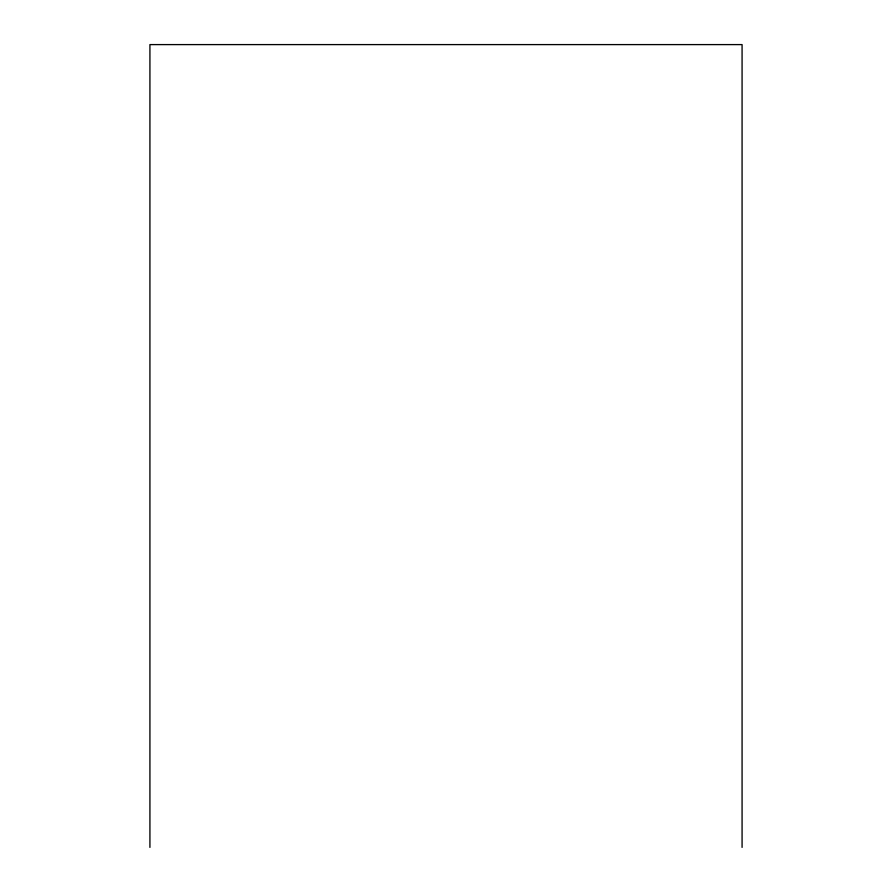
<?xml version="1.0" encoding="UTF-8"?>
<svg xmlns="http://www.w3.org/2000/svg" width="892" height="892" viewBox="0 0 892 892"><rect width="100%" height="100%" fill="white"/><g stroke="black" fill="none" stroke-linecap="round" stroke-linejoin="round"><path stroke-width="1.34" d="M742.077 847.4L742.077 44.6L149.923 44.6L149.923 847.4"/></g></svg>
